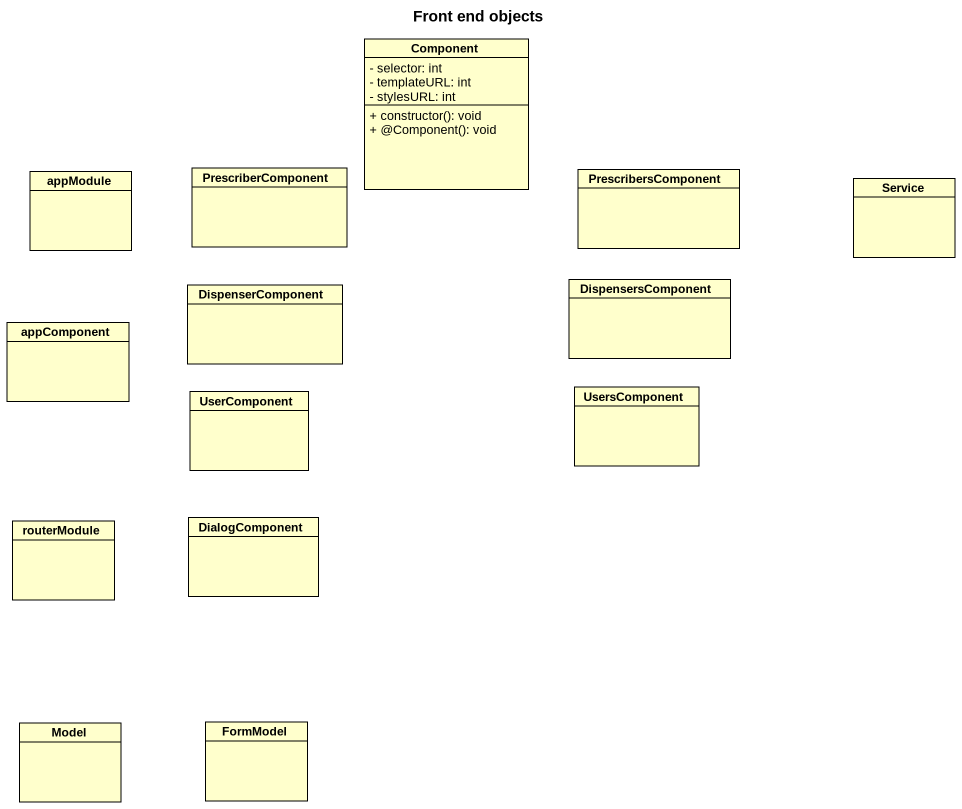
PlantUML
@startuml
title Front end objects
hide circle
hide empty members
skinparam classAttributeIconSize 0
class "Component" as Component_ {
  - selector: int
  - templateURL: int
  - stylesURL: int
  + constructor(): void
  + @Component(): void
}
class appModule
class PrescriberComponent
class PrescribersComponent
class Service
class DispenserComponent
class DispensersComponent
class appComponent
class UserComponent
class UsersComponent
class routerModule
class DialogComponent
class Model
class FormModel
@enduml
